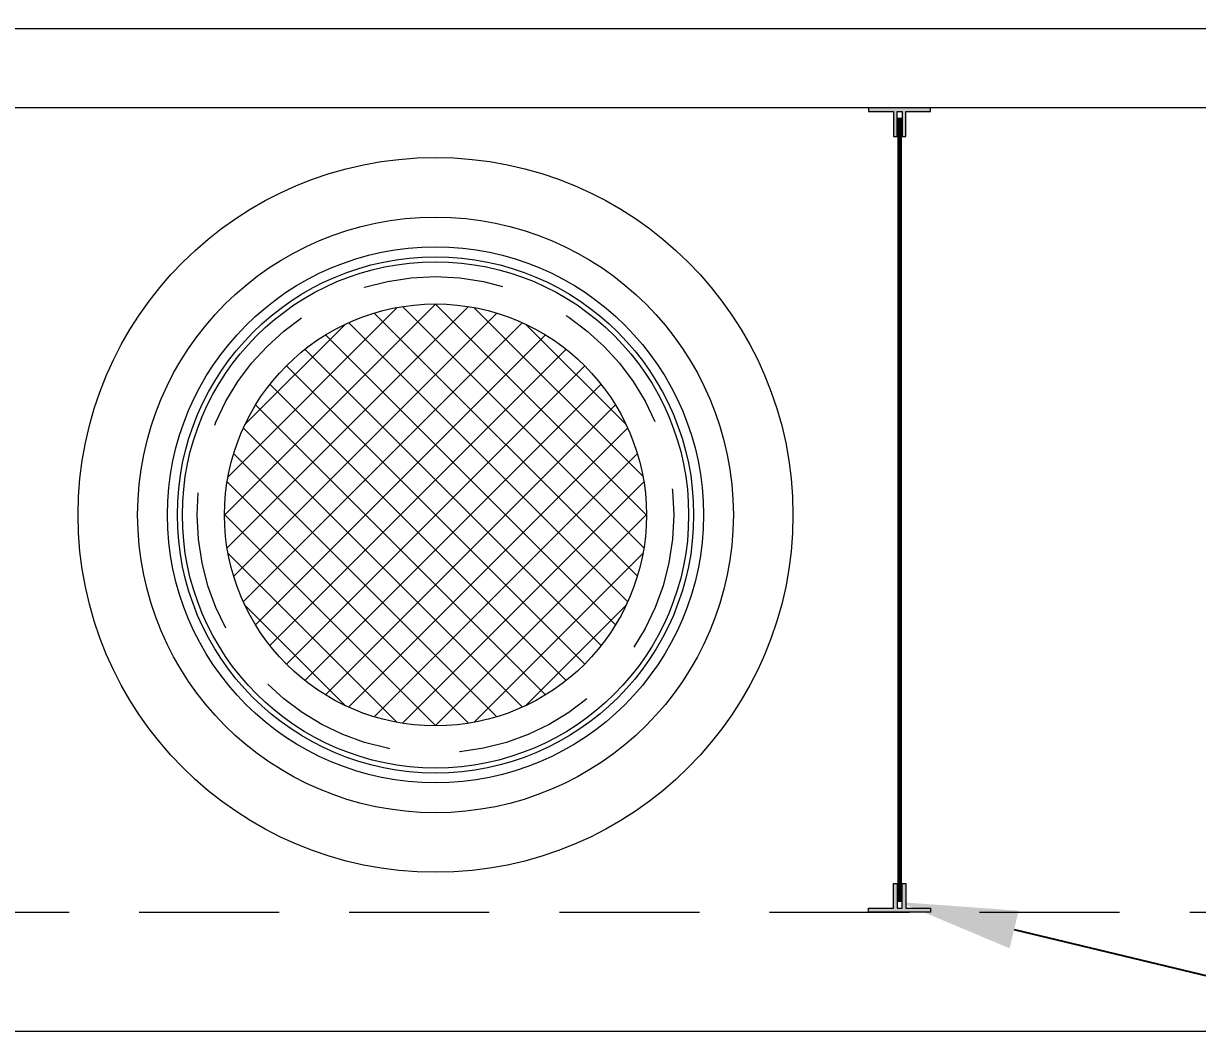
# Model space of a CAD drawing. Extents: x 0 to 216, y -5 to 280.
# Drawn here: x 106.25 to 127.21, y 176.89 to 195.02 of the extents above; entities that cross this region are included whole.
import ezdxf
from ezdxf import colors
from ezdxf.entities.mleader import LeaderData, LeaderLine
from ezdxf.math import Vec2, Vec3

# ---------------------------------------------------------------- set-up
doc = ezdxf.new("R2010")
doc.units = 0
doc.header["$LTSCALE"] = 10
doc.header["$MEASUREMENT"] = 0
doc.linetypes.add('HIDDEN', pattern=[0.375, 0.25, -0.125])
for name, color, linetype, lineweight in [('CADdetails-1-ANNO', 41, 'CONTINUOUS', 5), ('CADdetails-2-HATCH', 8, 'CONTINUOUS', 5), ('CADdetails-3-FINE', 11, 'CONTINUOUS', 5), ('CADdetails-3-HIDDEN', 11, 'HIDDEN', 5), ('CADdetails-4-LIGHT', 3, 'CONTINUOUS', 13), ('CADdetails-5-MEDIUM', 4, 'CONTINUOUS', 18)]:
    doc.layers.add(name, color=color, linetype=linetype, lineweight=lineweight)
doc.styles.add('CADdetails-NOTES', font='ARIALN.TTF', dxfattribs={"height": 2.38})

msp = doc.modelspace()

# ---------------------------------------------------------------- hatches: boundary and pattern name
at = {"layer": 'CADdetails-2-HATCH'}
h = msp.add_hatch(dxfattribs=at)
h.set_pattern_fill('ANSI37', color=256, scale=3.543854)
h.set_pattern_definition([(45, (113.60687, 186.25197), (-0.313235, 0.313235), []), (135, (113.60687, 186.25197), (-0.313235, -0.313235), [])])
edge = h.paths.add_edge_path()
edge.add_arc((113.607, 186.252), 3.765, 0, 360)
at = {"layer": 'CADdetails-3-FINE'}
h = msp.add_hatch(color=256, dxfattribs=at)
h.dxf.hatch_style = 1
h.paths.add_polyline_path([(121.78, 193.45), (121.78, 193.007), (121.846, 193.007), (121.846, 193.45), (121.935, 193.45), (121.935, 193.007), (122.001, 193.007), (122.001, 193.45), (122.444, 193.45), (122.444, 193.517), (121.337, 193.517), (121.337, 193.45)])
h = msp.add_hatch(color=256, dxfattribs=at)
h.dxf.hatch_style = 1
h.paths.add_polyline_path([(121.78, 179.231), (121.78, 179.674), (121.846, 179.674), (121.846, 179.231), (121.935, 179.231), (121.935, 179.674), (122.001, 179.674), (122.001, 179.231), (122.444, 179.231), (122.444, 179.164), (121.337, 179.164), (121.337, 179.231)])

# ---------------------------------------------------------------- linework, layer by layer
at = {"layer": 'CADdetails-2-HATCH'}
for radius in [4.518, 3.765]:
    msp.add_circle((113.607, 186.252), radius, dxfattribs=at)
at = {"layer": 'CADdetails-3-FINE'}
for points in [[(121.78, 193.45), (121.78, 193.007), (121.846, 193.007), (121.846, 193.45), (121.935, 193.45), (121.935, 193.007), (122.001, 193.007), (122.001, 193.45), (122.444, 193.45), (122.444, 193.517), (121.337, 193.517), (121.337, 193.45)], [(121.78, 179.231), (121.78, 179.674), (121.846, 179.674), (121.846, 179.231), (121.935, 179.231), (121.935, 179.674), (122.001, 179.674), (122.001, 179.231), (122.444, 179.231), (122.444, 179.164), (121.337, 179.164), (121.337, 179.231)]]:
    msp.add_lwpolyline(points, close=True, dxfattribs=at)
at = {"layer": 'CADdetails-3-FINE', "const_width": 0.0886}
msp.add_lwpolyline([(121.891, 193.34), (121.891, 179.341)], dxfattribs=at)
at = {"layer": 'CADdetails-3-HIDDEN'}
msp.add_lwpolyline([(141.781, 213.185), (141.781, 213.717), (140.009, 213.717), (140.009, 213.185), (82.067, 213.185), (82.067, 195.112), (81.535, 195.112), (81.535, 193.34), (82.067, 193.34), (82.067, 179.164), (140.009, 179.164), (140.009, 178.633), (141.781, 178.633), (141.781, 179.164), (150.109, 179.164), (150.109, 213.185)], close=True, dxfattribs=at)
msp.add_circle((113.607, 186.252), 4.253, dxfattribs=at)
at = {"layer": 'CADdetails-4-LIGHT'}
msp.add_circle((113.607, 186.252), 4.607, dxfattribs=at)
at = {"layer": 'CADdetails-5-MEDIUM'}
for points in [[(79.94, 177.038), (152.235, 177.038), (152.235, 215.312), (79.94, 215.312)], [(81.712, 194.934), (140.54, 194.934), (140.54, 193.517), (81.712, 193.517)]]:
    msp.add_lwpolyline(points, close=True, dxfattribs=at)
for radius in [6.379, 5.316, 4.784]:
    msp.add_circle((113.607, 186.252), radius, dxfattribs=at)

# ---------------------------------------------------------------- leaders
at = {"layer": 'CADdetails-1-ANNO'}
ml = msp.add_multileader_mtext('Standard', dxfattribs=at)
ml.set_content('\\A1;1/4{\\H1x;" THICK FIBERGLASS\\A0;\\PFLOATABLES/OIL BAFFLE}', color=256, style='CADdetails-NOTES')
ml.set_leader_properties()
ml.build(insert=Vec2(0, 0))
ml.multileader.update_dxf_attribs({"dogleg_length": 1.765, "arrow_head_size": 2.101})
ctx = ml.context
ctx.base_point, ctx.char_height, ctx.arrow_head_size, ctx.landing_gap_size, ctx.plane_origin = Vec3(158.259, 171.048), 2.38, 2.101, 1.324, Vec3(56.92, 192.471)
notes = []
notes.append((ctx, [(1, (1, 1, 0), (156.494, 171.048), (1, 0), 1.765, [(0, [(121.891, 179.341)], 0, [])])]))
ctx.mtext.insert, ctx.mtext.flow_direction = Vec3(159.583, 172.258), 5
for ctx, leaders in notes:
    for number, flags, end, landing, length, lines in leaders:
        leader = LeaderData()
        leader.index, (leader.has_last_leader_line, leader.has_dogleg_vector, leader.attachment_direction) = number, flags
        leader.last_leader_point, leader.dogleg_vector, leader.dogleg_length = Vec3(end), Vec3(landing), length
        for number, points, colour, breaks in lines:
            line = LeaderLine()
            line.index, line.vertices, line.color, line.breaks = number, Vec3.list(points), colors.encode_raw_color(colour), breaks
            leader.lines.append(line)
        ctx.leaders.append(leader)

doc.saveas('drawing.dxf')
